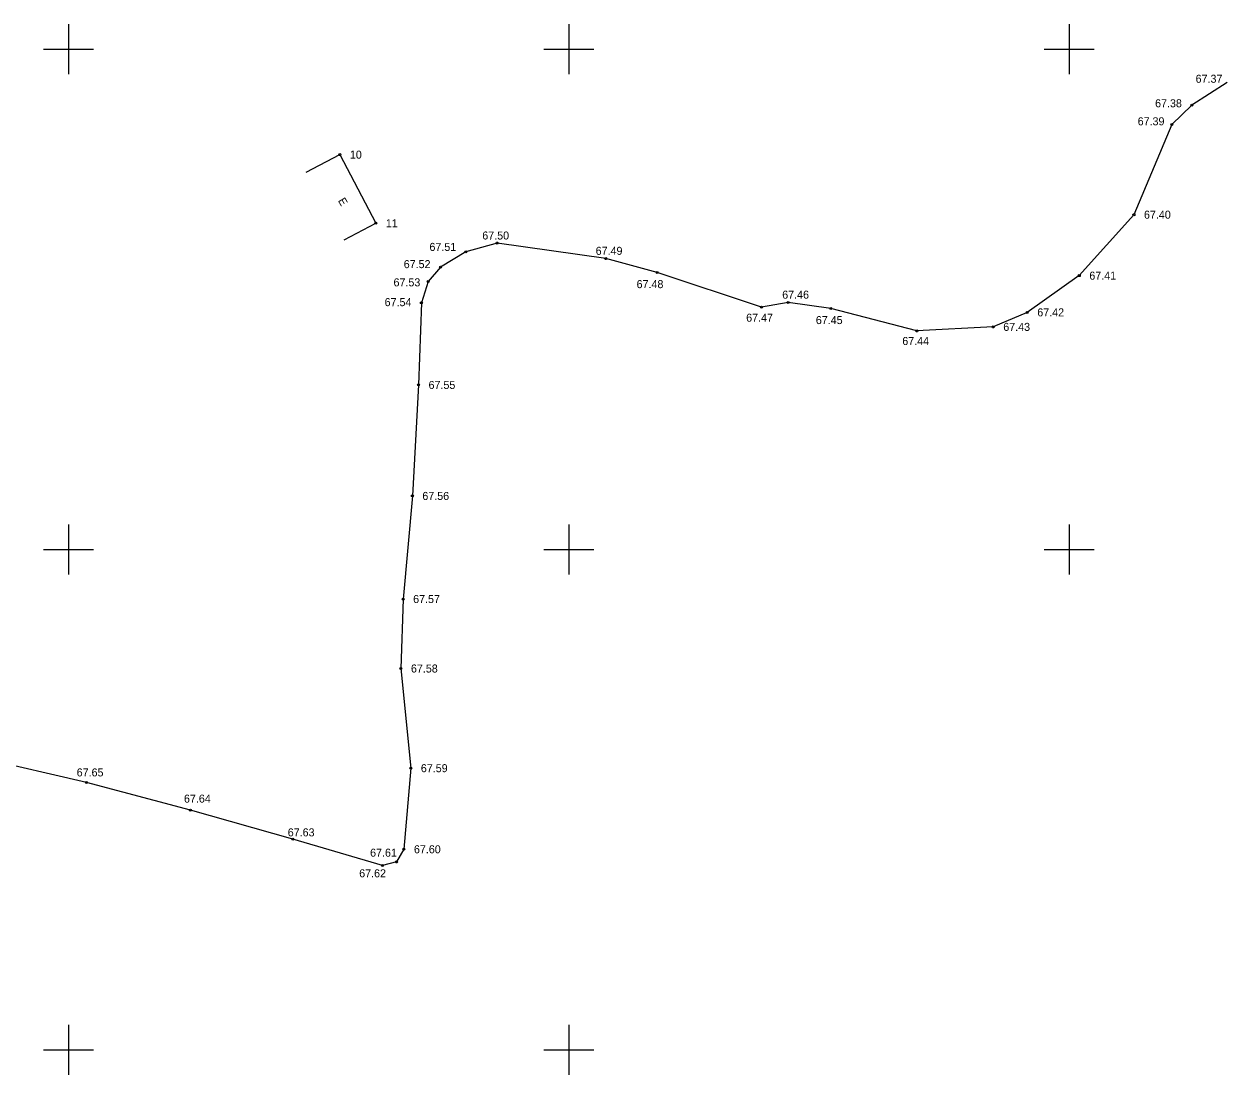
# Model space of a CAD drawing. Extents: x 640098 to 641052, y 6456548 to 6456702.
# Drawn here: x 640695.6 to 640815.5, y 6456547.5 to 6456652.5 of the extents above; entities that cross this region are included whole.
import ezdxf

# ---------------------------------------------------------------- set-up
doc = ezdxf.new("R2010")
doc.units = 0
for name, color, linetype in [('ELRAJATIS', 7, 'Continuous'), ('HOONE', 7, 'Continuous'), ('Level 57', 7, 'Continuous'), ('MOOTKORG', 7, 'Continuous'), ('MOOTMPUNKT', 7, 'Continuous'), ('MOOTPIIR', 7, 'Continuous'), ('TORU_NR', 7, 'Continuous')]:
    doc.layers.add(name, color=color, linetype=linetype)

msp = doc.modelspace()

# ---------------------------------------------------------------- linework, layer by layer
at = {"layer": 'ELRAJATIS'}
msp.add_lwpolyline([(640815.79, 6456646.66), (640812.27, 6456644.39), (640810.27, 6456642.47), (640806.48, 6456633.45), (640801.02, 6456627.36), (640795.82, 6456623.69), (640792.42, 6456622.23), (640784.78, 6456621.83), (640776.18, 6456624.07), (640771.93, 6456624.67), (640769.26, 6456624.2), (640758.83, 6456627.67), (640753.7, 6456629.06), (640742.85, 6456630.62), (640739.71, 6456629.75), (640737.19, 6456628.21), (640735.94, 6456626.77), (640735.27, 6456624.64), (640734.99, 6456616.44), (640734.37, 6456605.35), (640733.45, 6456595.05), (640733.23, 6456588.11), (640734.22, 6456578.15), (640733.53, 6456570.05), (640732.79, 6456568.78), (640731.4, 6456568.44), (640722.44, 6456571.07), (640712.19, 6456573.96), (640701.8, 6456576.72), (640691.41, 6456579.12)], dxfattribs=at)
at = {"layer": 'HOONE'}
for p, q in [((640723.77, 6456637.69), (640727.13, 6456639.45)), ((640727.57, 6456630.95), (640730.72, 6456632.6))]:
    msp.add_line(p, q, dxfattribs=at)
msp.add_lwpolyline([(640727.13, 6456639.45), (640730.72, 6456632.6)], dxfattribs=at)
at = {"layer": 'MOOTKORG'}
for p, q in [((640812.27, 6456644.39), (640812.27, 6456644.39)), ((640810.27, 6456642.47), (640810.27, 6456642.47)), ((640727.13, 6456639.45), (640727.13, 6456639.45)), ((640806.48, 6456633.45), (640806.48, 6456633.45)), ((640730.72, 6456632.6), (640730.72, 6456632.6)), ((640739.71, 6456629.75), (640739.71, 6456629.75)), ((640742.85, 6456630.62), (640742.85, 6456630.62)), ((640753.7, 6456629.06), (640753.7, 6456629.06)), ((640737.19, 6456628.21), (640737.19, 6456628.21)), ((640758.83, 6456627.67), (640758.83, 6456627.67)), ((640801.02, 6456627.36), (640801.02, 6456627.36)), ((640735.94, 6456626.77), (640735.94, 6456626.77)), ((640735.27, 6456624.64), (640735.27, 6456624.64)), ((640769.26, 6456624.2), (640769.26, 6456624.2)), ((640771.93, 6456624.67), (640771.93, 6456624.67)), ((640776.18, 6456624.07), (640776.18, 6456624.07)), ((640795.82, 6456623.69), (640795.82, 6456623.69)), ((640784.78, 6456621.83), (640784.78, 6456621.83)), ((640792.42, 6456622.23), (640792.42, 6456622.23)), ((640734.99, 6456616.44), (640734.99, 6456616.44)), ((640734.37, 6456605.35), (640734.37, 6456605.35)), ((640733.45, 6456595.05), (640733.45, 6456595.05)), ((640733.23, 6456588.11), (640733.23, 6456588.11)), ((640734.22, 6456578.15), (640734.22, 6456578.15)), ((640701.8, 6456576.72), (640701.8, 6456576.72)), ((640712.19, 6456573.96), (640712.19, 6456573.96)), ((640722.44, 6456571.07), (640722.44, 6456571.07)), ((640733.53, 6456570.05), (640733.53, 6456570.05)), ((640731.4, 6456568.44), (640731.4, 6456568.44)), ((640732.79, 6456568.78), (640732.79, 6456568.78))]:
    msp.add_line(p, q, dxfattribs=at)
for centre in [(640812.27, 6456644.39), (640810.27, 6456642.47), (640727.13, 6456639.45), (640806.48, 6456633.45), (640730.72, 6456632.6), (640739.71, 6456629.75), (640742.85, 6456630.62), (640753.7, 6456629.06), (640737.19, 6456628.21), (640758.83, 6456627.67), (640801.02, 6456627.36), (640735.94, 6456626.77), (640735.27, 6456624.64), (640769.26, 6456624.2), (640771.93, 6456624.67), (640776.18, 6456624.07), (640795.82, 6456623.69), (640784.78, 6456621.83), (640792.42, 6456622.23), (640734.99, 6456616.44), (640734.37, 6456605.35), (640733.45, 6456595.05), (640733.23, 6456588.11), (640734.22, 6456578.15), (640701.8, 6456576.72), (640712.19, 6456573.96), (640722.44, 6456571.07), (640733.53, 6456570.05), (640731.4, 6456568.44), (640732.79, 6456568.78)]:
    msp.add_circle(centre, 0.1, dxfattribs=at)
at = {"layer": 'MOOTPIIR'}
for p, q in [((640700, 6456652.5), (640700, 6456647.5)), ((640750, 6456652.5), (640750, 6456647.5)), ((640800, 6456652.5), (640800, 6456647.5)), ((640697.5, 6456650), (640702.5, 6456650)), ((640747.5, 6456650), (640752.5, 6456650)), ((640797.5, 6456650), (640802.5, 6456650)), ((640700, 6456602.5), (640700, 6456597.5)), ((640750, 6456602.5), (640750, 6456597.5)), ((640800, 6456602.5), (640800, 6456597.5)), ((640697.5, 6456600), (640702.5, 6456600)), ((640747.5, 6456600), (640752.5, 6456600)), ((640797.5, 6456600), (640802.5, 6456600)), ((640700, 6456552.5), (640700, 6456547.5)), ((640750, 6456552.5), (640750, 6456547.5)), ((640697.5, 6456550), (640702.5, 6456550)), ((640747.5, 6456550), (640752.5, 6456550))]:
    msp.add_line(p, q, dxfattribs=at)

# ---------------------------------------------------------------- texts
at = {"layer": 'Level 57'}
msp.add_text('E', height=0.8, rotation=300.8112, dxfattribs=at).set_placement((640726.91, 6456634.85))
at = {"layer": 'MOOTMPUNKT'}
for s, p in [('10', (640728.13, 6456639.05)), ('11', (640731.72, 6456632.2))]:
    msp.add_text(s, height=0.8, dxfattribs=at).set_placement(p)
at = {"layer": 'TORU_NR'}
for s, p in [('67.37', (640812.64, 6456646.63)), ('67.38', (640808.59, 6456644.18)), ('67.39', (640806.85, 6456642.38)), ('67.40', (640807.48, 6456633.05)), ('67.50', (640741.36, 6456630.97)), ('67.51', (640736.08, 6456629.83)), ('67.49', (640752.69, 6456629.44)), ('67.52', (640733.51, 6456628.11)), ('67.41', (640802.02, 6456626.96)), ('67.53', (640732.49, 6456626.29)), ('67.48', (640756.78, 6456626.11)), ('67.54', (640731.6, 6456624.31)), ('67.46', (640771.33, 6456625.06)), ('67.47', (640767.73, 6456622.76)), ('67.42', (640796.82, 6456623.29)), ('67.45', (640774.69, 6456622.52)), ('67.43', (640793.42, 6456621.84)), ('67.44', (640783.33, 6456620.43)), ('67.55', (640735.99, 6456616.04)), ('67.56', (640735.37, 6456604.95)), ('67.57', (640734.45, 6456594.65)), ('67.58', (640734.23, 6456587.71)), ('67.65', (640700.83, 6456577.33)), ('67.59', (640735.22, 6456577.75)), ('67.64', (640711.55, 6456574.71)), ('67.63', (640721.92, 6456571.34)), ('67.61', (640730.15, 6456569.31)), ('67.60', (640734.53, 6456569.65)), ('67.62', (640729.06, 6456567.25))]:
    msp.add_text(s, height=0.8, dxfattribs=at).set_placement(p)

doc.saveas('drawing.dxf')
